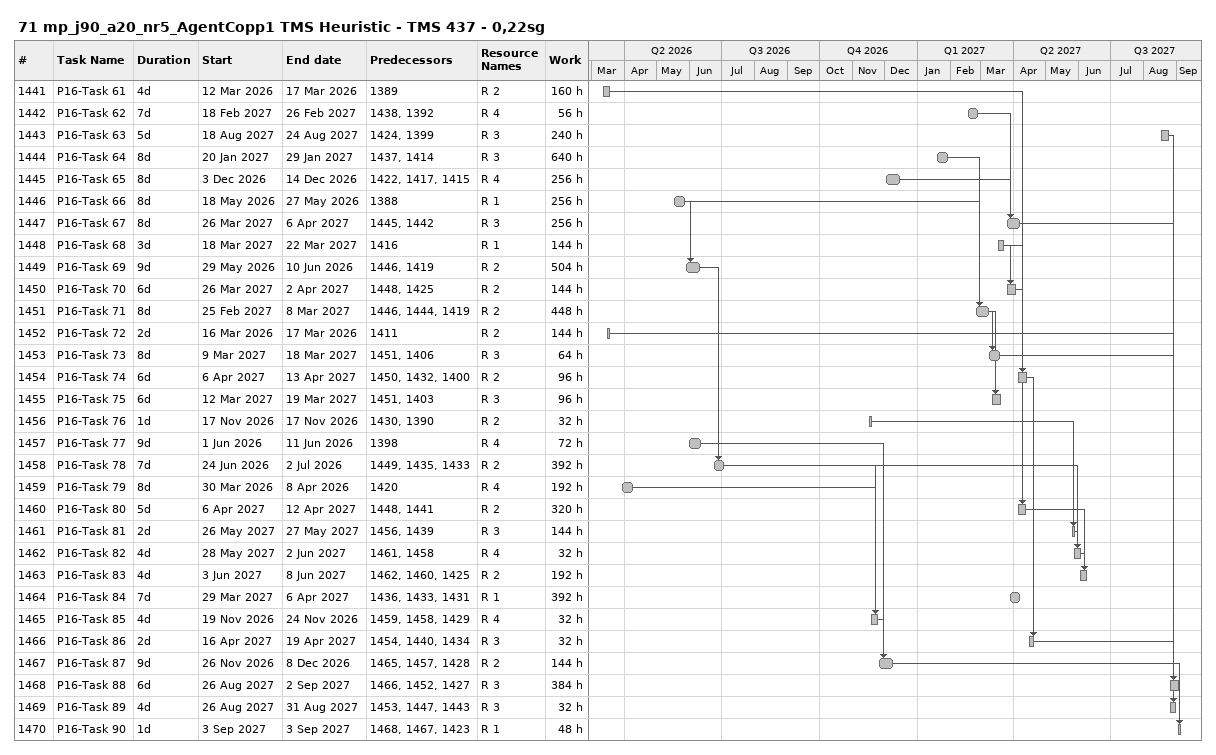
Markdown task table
71 mp_j90_a20_nr5_AgentCopp1 TMS Heuristic - TMS 437 - 0,22sg

| ID | Task | Duration | Start | Finish | Predecessors | Resources | Work (h) |
|---|---|---|---|---|---|---|---|
| 1441 | P16-Task 61 | 4d | 2026-03-12 | 2026-03-17 | 1389 | R 2 | 160 |
| 1442 | P16-Task 62 | 7d | 2027-02-18 | 2027-02-26 | 1438, 1392 | R 4 | 56 |
| 1443 | P16-Task 63 | 5d | 2027-08-18 | 2027-08-24 | 1424, 1399 | R 3 | 240 |
| 1444 | P16-Task 64 | 8d | 2027-01-20 | 2027-01-29 | 1437, 1414 | R 3 | 640 |
| 1445 | P16-Task 65 | 8d | 2026-12-03 | 2026-12-14 | 1422, 1417, 1415 | R 4 | 256 |
| 1446 | P16-Task 66 | 8d | 2026-05-18 | 2026-05-27 | 1388 | R 1 | 256 |
| 1447 | P16-Task 67 | 8d | 2027-03-26 | 2027-04-06 | 1445, 1442 | R 3 | 256 |
| 1448 | P16-Task 68 | 3d | 2027-03-18 | 2027-03-22 | 1416 | R 1 | 144 |
| 1449 | P16-Task 69 | 9d | 2026-05-29 | 2026-06-10 | 1446, 1419 | R 2 | 504 |
| 1450 | P16-Task 70 | 6d | 2027-03-26 | 2027-04-02 | 1448, 1425 | R 2 | 144 |
| 1451 | P16-Task 71 | 8d | 2027-02-25 | 2027-03-08 | 1446, 1444, 1419 | R 2 | 448 |
| 1452 | P16-Task 72 | 2d | 2026-03-16 | 2026-03-17 | 1411 | R 2 | 144 |
| 1453 | P16-Task 73 | 8d | 2027-03-09 | 2027-03-18 | 1451, 1406 | R 3 | 64 |
| 1454 | P16-Task 74 | 6d | 2027-04-06 | 2027-04-13 | 1450, 1432, 1400 | R 2 | 96 |
| 1455 | P16-Task 75 | 6d | 2027-03-12 | 2027-03-19 | 1451, 1403 | R 3 | 96 |
| 1456 | P16-Task 76 | 1d | 2026-11-17 | 2026-11-17 | 1430, 1390 | R 2 | 32 |
| 1457 | P16-Task 77 | 9d | 2026-06-01 | 2026-06-11 | 1398 | R 4 | 72 |
| 1458 | P16-Task 78 | 7d | 2026-06-24 | 2026-07-02 | 1449, 1435, 1433 | R 2 | 392 |
| 1459 | P16-Task 79 | 8d | 2026-03-30 | 2026-04-08 | 1420 | R 4 | 192 |
| 1460 | P16-Task 80 | 5d | 2027-04-06 | 2027-04-12 | 1448, 1441 | R 2 | 320 |
| 1461 | P16-Task 81 | 2d | 2027-05-26 | 2027-05-27 | 1456, 1439 | R 3 | 144 |
| 1462 | P16-Task 82 | 4d | 2027-05-28 | 2027-06-02 | 1461, 1458 | R 4 | 32 |
| 1463 | P16-Task 83 | 4d | 2027-06-03 | 2027-06-08 | 1462, 1460, 1425 | R 2 | 192 |
| 1464 | P16-Task 84 | 7d | 2027-03-29 | 2027-04-06 | 1436, 1433, 1431 | R 1 | 392 |
| 1465 | P16-Task 85 | 4d | 2026-11-19 | 2026-11-24 | 1459, 1458, 1429 | R 4 | 32 |
| 1466 | P16-Task 86 | 2d | 2027-04-16 | 2027-04-19 | 1454, 1440, 1434 | R 3 | 32 |
| 1467 | P16-Task 87 | 9d | 2026-11-26 | 2026-12-08 | 1465, 1457, 1428 | R 2 | 144 |
| 1468 | P16-Task 88 | 6d | 2027-08-26 | 2027-09-02 | 1466, 1452, 1427 | R 3 | 384 |
| 1469 | P16-Task 89 | 4d | 2027-08-26 | 2027-08-31 | 1453, 1447, 1443 | R 3 | 32 |
| 1470 | P16-Task 90 | 1d | 2027-09-03 | 2027-09-03 | 1468, 1467, 1423 | R 1 | 48 |
